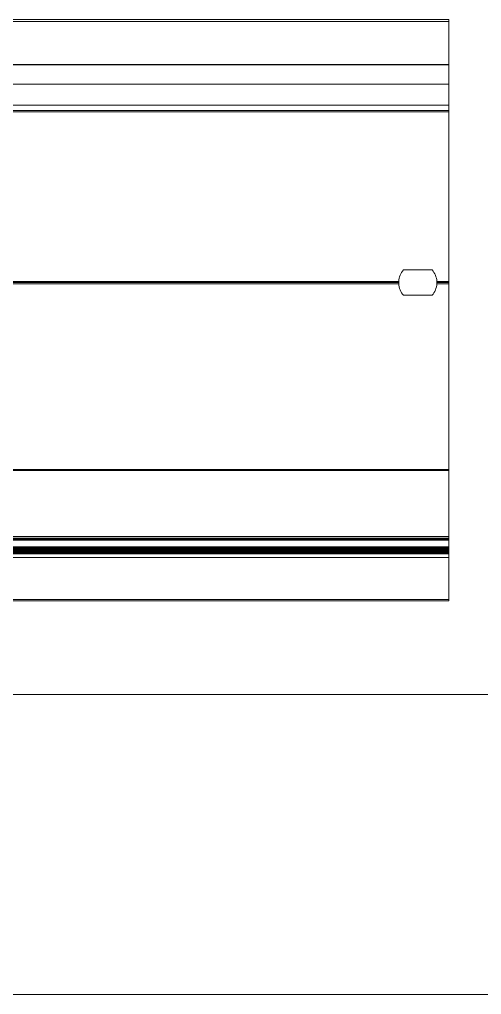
# Model space of a CAD drawing. Header units: millimetres. Extents: x 4134 to 7422, y 1400 to 3585.
# Drawn here: x 6261.5 to 6384.7, y 3120.8 to 3380.8 of the extents above; entities that cross this region are included whole.
import ezdxf

# ---------------------------------------------------------------- set-up
doc = ezdxf.new("R2010")
doc.units = ezdxf.units.MM
doc.layers.add('002-PI-Kabelska kanalica', color=150, linetype='Continuous')
doc.layers.add('004-PI-DIN Šina', color=3, linetype='Continuous')

# ---------------------------------------------------------------- blocks, each defined once
blk = doc.blocks.new('*U529')
at = {"layer": '002-PI-Kabelska kanalica', "color": 0, "linetype": 'ByBlock', "lineweight": 0}
for p, q in [((-20, -100), (-20, 595)), ((60, -100), (60, 595))]:
    blk.add_line(p, q, dxfattribs=at)

msp = doc.modelspace()

# ---------------------------------------------------------------- linework, layer by layer
at = {"layer": '004-PI-DIN Šina', "color": 0, "linetype": 'ByBlock', "lineweight": 0}
for p, q in [((6376.048, 3380.778), (5893.448, 3380.778)), ((6376.048, 3380.278), (5893.448, 3380.278)), ((6376.048, 3380.778), (6376.048, 3380.278)), ((6376.048, 3380.278), (6376.048, 3368.778)), ((6376.048, 3368.778), (6147.048, 3368.778)), ((6376.048, 3368.717), (6147.048, 3368.717)), ((6376.048, 3368.717), (6376.048, 3368.778)), ((6376.048, 3368.717), (6376.048, 3363.554)), ((6376.048, 3363.554), (6147.048, 3363.554)), ((6376.048, 3363.554), (6376.048, 3357.896)), ((6376.048, 3357.896), (6147.048, 3357.896)), ((6376.048, 3357.896), (6376.048, 3356.501)), ((6376.048, 3356.501), (6147.048, 3356.501)), ((6376.048, 3356.187), (6147.048, 3356.187)), ((6147.048, 3356.166), (6376.048, 3356.166)), ((6376.048, 3356.501), (6376.048, 3356.187)), ((6376.048, 3356.166), (6376.048, 3356.187)), ((6376.048, 3356.166), (6376.048, 3310.928)), ((6363.946, 3314.028), (6371.549, 3314.028)), ((6362.657, 3310.928), (6147.048, 3310.928)), ((6362.648, 3310.628), (6147.048, 3310.628)), ((6362.657, 3310.328), (6147.048, 3310.328)), ((6376.048, 3310.928), (6372.839, 3310.928)), ((6376.048, 3310.328), (6372.839, 3310.328)), ((6376.048, 3310.628), (6372.848, 3310.628)), ((6376.048, 3310.928), (6376.048, 3310.628)), ((6376.048, 3310.628), (6376.048, 3310.328)), ((6376.048, 3310.328), (6376.048, 3260.779)), ((6371.549, 3307.228), (6363.946, 3307.228)), ((6376.048, 3260.778), (6147.048, 3260.778)), ((6376.048, 3260.478), (6147.048, 3260.478)), ((6376.048, 3260.778), (6376.048, 3260.478)), ((6376.048, 3260.478), (6376.048, 3242.941)), ((6376.048, 3242.941), (6147.048, 3242.941)), ((6147.048, 3242.441), (6376.048, 3242.441)), ((6376.048, 3242.393), (6147.048, 3242.393)), ((6376.048, 3242.941), (6376.048, 3242.441)), ((6376.048, 3242.441), (6376.048, 3242.393)), ((6376.048, 3242.393), (6376.048, 3242.12)), ((6376.048, 3242.12), (6147.048, 3242.12)), ((6147.048, 3241.946), (6376.048, 3241.946)), ((6376.048, 3240.195), (6147.048, 3240.195)), ((6376.048, 3240.086), (6147.048, 3240.086)), ((6376.048, 3240.085), (6147.048, 3240.085)), ((6376.048, 3240.051), (6147.048, 3240.051)), ((6376.048, 3239.943), (6147.048, 3239.943)), ((6376.048, 3239.941), (6147.048, 3239.941)), ((6376.048, 3239.907), (6147.048, 3239.907)), ((6376.048, 3239.799), (6147.048, 3239.799)), ((6376.048, 3239.797), (6147.048, 3239.797)), ((6376.048, 3239.763), (6147.048, 3239.763)), ((6376.048, 3239.655), (6147.048, 3239.655)), ((6376.048, 3239.654), (6147.048, 3239.654)), ((6376.048, 3239.62), (6147.048, 3239.62)), ((6376.048, 3241.946), (6376.048, 3242.12)), ((6376.048, 3241.946), (6376.048, 3240.195)), ((6376.048, 3240.195), (6376.048, 3240.086)), ((6376.048, 3240.085), (6376.048, 3240.086)), ((6376.048, 3240.085), (6376.048, 3240.051)), ((6376.048, 3240.051), (6376.048, 3239.943)), ((6376.048, 3239.941), (6376.048, 3239.943)), ((6376.048, 3239.941), (6376.048, 3239.907)), ((6376.048, 3239.907), (6376.048, 3239.799)), ((6376.048, 3239.799), (6376.048, 3239.797)), ((6376.048, 3239.797), (6376.048, 3239.763)), ((6376.048, 3239.763), (6376.048, 3239.655)), ((6376.048, 3239.654), (6376.048, 3239.655)), ((6376.048, 3239.654), (6376.048, 3239.62)), ((6376.048, 3239.62), (6376.048, 3239.512)), ((6376.048, 3239.512), (6147.048, 3239.512)), ((6376.048, 3239.51), (6147.048, 3239.51)), ((6376.048, 3239.476), (6147.048, 3239.476)), ((6376.048, 3239.368), (6147.048, 3239.368)), ((6376.048, 3239.367), (6147.048, 3239.367)), ((6376.048, 3239.333), (6147.048, 3239.333)), ((6376.048, 3239.225), (6147.048, 3239.225)), ((6376.048, 3239.223), (6147.048, 3239.223)), ((6376.048, 3239.189), (6147.048, 3239.189)), ((6376.048, 3239.081), (6147.048, 3239.081)), ((6376.048, 3239.079), (6147.048, 3239.079)), ((6376.048, 3239.046), (6147.048, 3239.046)), ((6376.048, 3238.821), (6147.048, 3238.821)), ((6376.048, 3238.548), (6147.048, 3238.548)), ((6376.048, 3238.436), (6147.048, 3238.436)), ((6376.048, 3238.3), (6147.048, 3238.3)), ((6376.048, 3237.308), (6147.048, 3237.308)), ((6376.048, 3239.51), (6376.048, 3239.512)), ((6376.048, 3239.51), (6376.048, 3239.476)), ((6376.048, 3239.476), (6376.048, 3239.368)), ((6376.048, 3239.367), (6376.048, 3239.368)), ((6376.048, 3239.367), (6376.048, 3239.333)), ((6376.048, 3239.333), (6376.048, 3239.225)), ((6376.048, 3239.223), (6376.048, 3239.225)), ((6376.048, 3239.223), (6376.048, 3239.189)), ((6376.048, 3239.189), (6376.048, 3239.081)), ((6376.048, 3239.081), (6376.048, 3239.079)), ((6376.048, 3239.079), (6376.048, 3239.046)), ((6376.048, 3239.046), (6376.048, 3238.821)), ((6376.048, 3238.821), (6376.048, 3238.548)), ((6376.048, 3238.548), (6376.048, 3238.436)), ((6376.048, 3238.436), (6376.048, 3238.3)), ((6376.048, 3238.3), (6376.048, 3237.308)), ((6376.048, 3237.308), (6376.048, 3226.078)), ((6376.048, 3226.078), (5893.448, 3226.078)), ((6376.048, 3225.778), (5893.448, 3225.778)), ((6376.048, 3226.078), (6376.048, 3225.778))]:
    msp.add_line(p, q, dxfattribs=at)
for start, end in [(138.18969, 176.62771), (3.37229, 41.81031), (183.37229, 221.81031), (318.18969, 356.62771)]:
    msp.add_arc((6367.748, 3310.628), 5.1, start, end, dxfattribs=at)
for major_axis, start_param, end_param in [((-5.099, 0.12), 6.2479007, 6.3067582), ((5.098, 0.125), 3.1169999, 3.1758574), ((-0.085, 5.099), 4.6956408, 4.7544983), ((0.082, 5.099), 4.6696173, 4.7284749)]:
    msp.add_ellipse((6367.748, 3310.628), major_axis=major_axis, ratio=1, start_param=start_param, end_param=end_param, dxfattribs=at)

# ---------------------------------------------------------------- block references
at = {"layer": '002-PI-Kabelska kanalica', "color": 0, "linetype": 'ByBlock', "lineweight": 0, "rotation": 270}
msp.add_blockref('*U529', (5978.448, 3180.778), dxfattribs=at)

doc.saveas('drawing.dxf')
